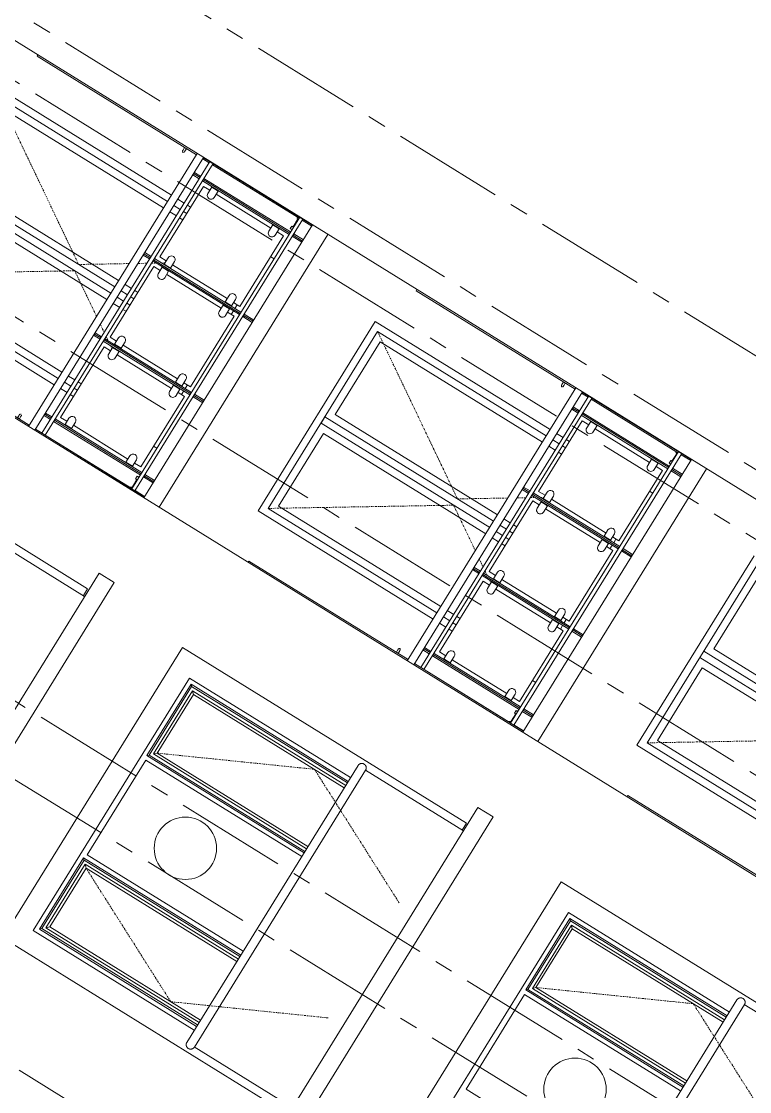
# Model space of a CAD drawing. Header units: millimetres. Extents: x 1373 to 40779, y 1939 to 6439.
# Drawn here: x 2958 to 3080.6, y 3418.8 to 3599 of the extents above; entities that cross this region are included whole.
import ezdxf

# ---------------------------------------------------------------- set-up
doc = ezdxf.new("R2010")
doc.units = ezdxf.units.MM
doc.linetypes.add('Center', pattern=[3, 1.2, -0.6, 0.6, -0.6])
doc.linetypes.add('IMPORT-CENTER2', pattern=[112.5, 75, -12.5, 12.5, -12.5])
for name, color, linetype, lineweight in [('A-DOOR', 31, 'Continuous', 18), ('A-DOOR-FRAM', 31, 'Continuous', 18), ('A-FLOR', 192, 'Continuous', 30), ('A-FLOR-HRAL', 11, 'Continuous', 18), ('A-GLAZ', 151, 'Continuous', 18), ('A-WALL', 20, 'Continuous', 9), ('HESAPLAMALAR', 2, 'Continuous', 30), ('S-GRID', 252, 'IMPORT-CENTER2', 5)]:
    doc.layers.add(name, color=color, linetype=linetype, lineweight=lineweight)
doc.layers.add('Çember', color=7, linetype='Continuous')

# ---------------------------------------------------------------- blocks, each defined once
blk = doc.blocks.new('_MB_KAPI_CAMLI_B - _m_kapı_90_camlı-2079169-ÖN GÖRÜNÜŞ')
at = {"layer": 'A-DOOR'}
for p, q in [((261.25, 500.7), (259.75, 500.7)), ((259.75, 499.3), (261.25, 499.3)), ((261.25, 501.22), (261.25, 500)), ((261.25, 500), (261.25, 498.78)), ((254.35, 411.5), (252.35, 411.5)), ((252.35, 410.18), (252.35, 411.5)), ((254.35, 410.18), (254.35, 411.5)), ((260.52, 410.81), (260.52, 410.17)), ((260.1, 410.5), (254.35, 410.5)), ((260.1, 410.24), (260.1, 410.5))]:
    blk.add_line(p, q, dxfattribs=at)
at = {"layer": 'A-DOOR', "flags": 128}
for points in [[(259.75, 500.7), (259.71, 500.7), (259.67, 500.7), (259.63, 500.7), (259.59, 500.7), (259.55, 500.7), (259.51, 500.7), (259.48, 500.7), (259.44, 500.7), (259.4, 500.7), (259.36, 500.7), (259.33, 500.7), (259.29, 500.7), (259.25, 500.7), (259.22, 500.7), (259.19, 500.7), (259.15, 500.7), (259.12, 500.7), (259.09, 500.7), (259.06, 500.7), (259.03, 500.7), (259.01, 500.7), (258.98, 500.7), (258.96, 500.7), (258.93, 500.7), (258.91, 500.7), (258.89, 500.7), (258.87, 500.7), (258.85, 500.7), (258.83, 500.7), (258.82, 500.7), (258.81, 500.7), (258.79, 500.7), (258.78, 500.7), (258.77, 500.7), (258.77, 500.7), (258.76, 500.7), (258.76, 500.7), (258.75, 500.7), (258.75, 500.7)], [(258.75, 499.3), (258.75, 499.3), (258.75, 499.3), (258.76, 499.3), (258.76, 499.3), (258.77, 499.3), (258.78, 499.3), (258.79, 499.3), (258.8, 499.3), (258.82, 499.3), (258.83, 499.3), (258.85, 499.3), (258.86, 499.3), (258.88, 499.3), (258.9, 499.3), (258.93, 499.3), (258.95, 499.3), (258.97, 499.3), (259, 499.3), (259.03, 499.3), (259.05, 499.3), (259.08, 499.3), (259.11, 499.3), (259.15, 499.3), (259.18, 499.3), (259.21, 499.3), (259.25, 499.3), (259.28, 499.3), (259.32, 499.3), (259.35, 499.3), (259.39, 499.3), (259.43, 499.3), (259.46, 499.3), (259.5, 499.3), (259.54, 499.3), (259.58, 499.3), (259.62, 499.3), (259.66, 499.3), (259.7, 499.3), (259.74, 499.3), (259.75, 499.3)], [(260.1, 410.5), (260.12, 410.5), (260.14, 410.51), (260.16, 410.51), (260.18, 410.52), (260.2, 410.52), (260.22, 410.53), (260.24, 410.54), (260.26, 410.54), (260.28, 410.55), (260.3, 410.56), (260.32, 410.57), (260.34, 410.58), (260.35, 410.6), (260.37, 410.61), (260.38, 410.62), (260.4, 410.64), (260.42, 410.65), (260.43, 410.67), (260.44, 410.68), (260.46, 410.7), (260.47, 410.71), (260.48, 410.73), (260.49, 410.75), (260.5, 410.77), (260.51, 410.79), (260.52, 410.8), (260.52, 410.81)], [(260.52, 410.81), (260.55, 410.88), (260.59, 410.95), (260.63, 411.02), (260.67, 411.09), (260.72, 411.15), (260.76, 411.22), (260.81, 411.28), (260.87, 411.34), (260.92, 411.4), (260.98, 411.46), (261.04, 411.51), (261.1, 411.56), (261.16, 411.61), (261.23, 411.66), (261.3, 411.7), (261.36, 411.74)]]:
    blk.add_lwpolyline(points, dxfattribs=at)
at = {"layer": 'A-DOOR'}
for start, end in [(150, 180), (180, 210), (75, 120), (240, 285)]:
    blk.add_arc((258.75, 500), 0.7, start, end, dxfattribs=at)
at = {"layer": 'A-DOOR-FRAM'}
for p, q in [((261.35, 491.44), (261.35, 617.5)), ((262.35, 617.5), (261.35, 617.5)), ((261.35, 481.28), (261.35, 486.36)), ((261.35, 410.16), (261.35, 478.74)), ((261.35, 400), (261.35, 407.62))]:
    blk.add_line(p, q, dxfattribs=at)
blk = doc.blocks.new('_MB_KAPI_CAMLI_B - _m_kapı_80_camlı-2079422-ÖN GÖRÜNÜŞ')
at = {"layer": 'A-DOOR'}
for p, q in [((47.45, 500), (47.45, 501.22)), ((48.95, 500.7), (47.45, 500.7)), ((47.45, 498.78), (47.45, 500)), ((47.45, 499.3), (48.95, 499.3)), ((48.18, 410.17), (48.18, 410.81)), ((56.35, 411.5), (54.35, 411.5)), ((54.35, 411.5), (54.35, 410.18)), ((56.35, 411.5), (56.35, 410.18)), ((54.35, 410.5), (48.6, 410.5)), ((48.6, 410.5), (48.6, 410.24))]:
    blk.add_line(p, q, dxfattribs=at)
at = {"layer": 'A-DOOR', "flags": 128}
for points in [[(49.95, 500.7), (49.95, 500.7), (49.95, 500.7), (49.94, 500.7), (49.94, 500.7), (49.93, 500.7), (49.92, 500.7), (49.91, 500.7), (49.9, 500.7), (49.89, 500.7), (49.87, 500.7), (49.86, 500.7), (49.84, 500.7), (49.82, 500.7), (49.8, 500.7), (49.78, 500.7), (49.75, 500.7), (49.73, 500.7), (49.7, 500.7), (49.68, 500.7), (49.65, 500.7), (49.62, 500.7), (49.59, 500.7), (49.56, 500.7), (49.52, 500.7), (49.49, 500.7), (49.46, 500.7), (49.42, 500.7), (49.39, 500.7), (49.35, 500.7), (49.31, 500.7), (49.28, 500.7), (49.24, 500.7), (49.2, 500.7), (49.16, 500.7), (49.12, 500.7), (49.08, 500.7), (49.04, 500.7), (49, 500.7), (48.96, 500.7), (48.95, 500.7)], [(48.95, 499.3), (48.99, 499.3), (49.03, 499.3), (49.07, 499.3), (49.11, 499.3), (49.15, 499.3), (49.19, 499.3), (49.23, 499.3), (49.27, 499.3), (49.3, 499.3), (49.34, 499.3), (49.38, 499.3), (49.41, 499.3), (49.45, 499.3), (49.48, 499.3), (49.52, 499.3), (49.55, 499.3), (49.58, 499.3), (49.61, 499.3), (49.64, 499.3), (49.67, 499.3), (49.7, 499.3), (49.72, 499.3), (49.75, 499.3), (49.77, 499.3), (49.79, 499.3), (49.81, 499.3), (49.83, 499.3), (49.85, 499.3), (49.87, 499.3), (49.88, 499.3), (49.9, 499.3), (49.91, 499.3), (49.92, 499.3), (49.93, 499.3), (49.94, 499.3), (49.94, 499.3), (49.95, 499.3), (49.95, 499.3), (49.95, 499.3)], [(47.33, 411.74), (47.4, 411.7), (47.47, 411.66), (47.53, 411.62), (47.59, 411.57), (47.66, 411.52), (47.72, 411.46), (47.77, 411.41), (47.83, 411.35), (47.88, 411.29), (47.93, 411.23), (47.98, 411.16), (48.02, 411.1), (48.07, 411.03), (48.11, 410.96), (48.14, 410.89), (48.18, 410.82), (48.18, 410.81)], [(48.18, 410.81), (48.19, 410.79), (48.2, 410.77), (48.21, 410.75), (48.22, 410.73), (48.23, 410.72), (48.25, 410.7), (48.26, 410.68), (48.27, 410.67), (48.29, 410.65), (48.3, 410.64), (48.32, 410.62), (48.33, 410.61), (48.35, 410.6), (48.37, 410.59), (48.38, 410.57), (48.4, 410.56), (48.42, 410.55), (48.44, 410.54), (48.46, 410.54), (48.48, 410.53), (48.5, 410.52), (48.52, 410.52), (48.54, 410.51), (48.56, 410.51), (48.58, 410.5), (48.6, 410.5), (48.6, 410.5)]]:
    blk.add_lwpolyline(points, dxfattribs=at)
at = {"layer": 'A-DOOR'}
for start, end in [(60, 105), (255, 300), (0, 30), (330, 0)]:
    blk.add_arc((49.95, 500), 0.7, start, end, dxfattribs=at)
at = {"layer": 'A-DOOR-FRAM'}
for p, q in [((47.35, 617.5), (46.35, 617.5)), ((47.35, 617.5), (47.35, 491.44)), ((47.35, 486.36), (47.35, 481.28)), ((47.35, 478.74), (47.35, 410.16)), ((47.35, 407.62), (47.35, 400))]:
    blk.add_line(p, q, dxfattribs=at)
blk = doc.blocks.new('_MB_KAPI_CAMLI_B - _m_kapı_90_camlı-V47-ÖN GÖRÜNÜŞ')
at = {"layer": 'A-DOOR'}
for p, q in [((261.25, 800.7), (259.75, 800.7)), ((261.25, 801.22), (261.25, 800)), ((261.25, 800), (261.25, 798.78)), ((259.75, 799.3), (261.25, 799.3)), ((254.35, 711.5), (252.35, 711.5)), ((252.35, 710.18), (252.35, 711.5)), ((254.35, 710.18), (254.35, 711.5)), ((260.1, 710.5), (254.35, 710.5)), ((260.1, 710.24), (260.1, 710.5)), ((260.52, 710.81), (260.52, 710.17))]:
    blk.add_line(p, q, dxfattribs=at)
at = {"layer": 'A-DOOR', "flags": 128}
for points in [[(259.75, 800.7), (259.71, 800.7), (259.67, 800.7), (259.63, 800.7), (259.59, 800.7), (259.55, 800.7), (259.51, 800.7), (259.48, 800.7), (259.44, 800.7), (259.4, 800.7), (259.36, 800.7), (259.33, 800.7), (259.29, 800.7), (259.25, 800.7), (259.22, 800.7), (259.19, 800.7), (259.15, 800.7), (259.12, 800.7), (259.09, 800.7), (259.06, 800.7), (259.03, 800.7), (259.01, 800.7), (258.98, 800.7), (258.96, 800.7), (258.93, 800.7), (258.91, 800.7), (258.89, 800.7), (258.87, 800.7), (258.85, 800.7), (258.83, 800.7), (258.82, 800.7), (258.81, 800.7), (258.79, 800.7), (258.78, 800.7), (258.77, 800.7), (258.77, 800.7), (258.76, 800.7), (258.76, 800.7), (258.75, 800.7), (258.75, 800.7)], [(258.75, 799.3), (258.75, 799.3), (258.75, 799.3), (258.76, 799.3), (258.76, 799.3), (258.77, 799.3), (258.78, 799.3), (258.79, 799.3), (258.8, 799.3), (258.82, 799.3), (258.83, 799.3), (258.85, 799.3), (258.86, 799.3), (258.88, 799.3), (258.9, 799.3), (258.93, 799.3), (258.95, 799.3), (258.97, 799.3), (259, 799.3), (259.03, 799.3), (259.05, 799.3), (259.08, 799.3), (259.11, 799.3), (259.15, 799.3), (259.18, 799.3), (259.21, 799.3), (259.25, 799.3), (259.28, 799.3), (259.32, 799.3), (259.35, 799.3), (259.39, 799.3), (259.43, 799.3), (259.46, 799.3), (259.5, 799.3), (259.54, 799.3), (259.58, 799.3), (259.62, 799.3), (259.66, 799.3), (259.7, 799.3), (259.74, 799.3), (259.75, 799.3)], [(260.1, 710.5), (260.12, 710.5), (260.14, 710.51), (260.16, 710.51), (260.18, 710.52), (260.2, 710.52), (260.22, 710.53), (260.24, 710.54), (260.26, 710.54), (260.28, 710.55), (260.3, 710.56), (260.32, 710.57), (260.34, 710.58), (260.35, 710.6), (260.37, 710.61), (260.38, 710.62), (260.4, 710.64), (260.42, 710.65), (260.43, 710.67), (260.44, 710.68), (260.46, 710.7), (260.47, 710.71), (260.48, 710.73), (260.49, 710.75), (260.5, 710.77), (260.51, 710.79), (260.52, 710.8), (260.52, 710.81)], [(260.52, 710.81), (260.55, 710.88), (260.59, 710.95), (260.63, 711.02), (260.67, 711.09), (260.72, 711.15), (260.76, 711.22), (260.81, 711.28), (260.87, 711.34), (260.92, 711.4), (260.98, 711.46), (261.04, 711.51), (261.1, 711.56), (261.16, 711.61), (261.23, 711.66), (261.3, 711.7), (261.36, 711.74)]]:
    blk.add_lwpolyline(points, dxfattribs=at)
at = {"layer": 'A-DOOR'}
for start, end in [(150, 180), (180, 210), (75, 120), (240, 285)]:
    blk.add_arc((258.75, 800), 0.7, start, end, dxfattribs=at)
at = {"layer": 'A-DOOR-FRAM'}
for p, q in [((261.35, 791.44), (261.35, 917.5)), ((262.35, 917.5), (261.35, 917.5)), ((261.35, 781.28), (261.35, 786.36)), ((261.35, 710.16), (261.35, 778.74)), ((261.35, 700), (261.35, 707.62))]:
    blk.add_line(p, q, dxfattribs=at)
blk = doc.blocks.new('_MB_KAPI_CAMLI_B - _m_kapı_90_camlı-V73-ÖN GÖRÜNÜŞ')
at = {"layer": 'A-DOOR'}
for p, q in [((261.25, 200.7), (259.75, 200.7)), ((259.75, 199.3), (261.25, 199.3)), ((261.25, 201.22), (261.25, 200)), ((261.25, 200), (261.25, 198.78)), ((254.35, 111.5), (252.35, 111.5)), ((252.35, 110.18), (252.35, 111.5)), ((254.35, 110.18), (254.35, 111.5)), ((260.1, 110.5), (254.35, 110.5)), ((260.1, 110.24), (260.1, 110.5)), ((260.52, 110.81), (260.52, 110.17))]:
    blk.add_line(p, q, dxfattribs=at)
at = {"layer": 'A-DOOR', "flags": 128}
for points in [[(259.75, 200.7), (259.71, 200.7), (259.67, 200.7), (259.63, 200.7), (259.59, 200.7), (259.55, 200.7), (259.51, 200.7), (259.48, 200.7), (259.44, 200.7), (259.4, 200.7), (259.36, 200.7), (259.33, 200.7), (259.29, 200.7), (259.25, 200.7), (259.22, 200.7), (259.19, 200.7), (259.15, 200.7), (259.12, 200.7), (259.09, 200.7), (259.06, 200.7), (259.03, 200.7), (259.01, 200.7), (258.98, 200.7), (258.96, 200.7), (258.93, 200.7), (258.91, 200.7), (258.89, 200.7), (258.87, 200.7), (258.85, 200.7), (258.83, 200.7), (258.82, 200.7), (258.81, 200.7), (258.79, 200.7), (258.78, 200.7), (258.77, 200.7), (258.77, 200.7), (258.76, 200.7), (258.76, 200.7), (258.75, 200.7), (258.75, 200.7)], [(258.75, 199.3), (258.75, 199.3), (258.75, 199.3), (258.76, 199.3), (258.76, 199.3), (258.77, 199.3), (258.78, 199.3), (258.79, 199.3), (258.8, 199.3), (258.82, 199.3), (258.83, 199.3), (258.85, 199.3), (258.86, 199.3), (258.88, 199.3), (258.9, 199.3), (258.93, 199.3), (258.95, 199.3), (258.97, 199.3), (259, 199.3), (259.03, 199.3), (259.05, 199.3), (259.08, 199.3), (259.11, 199.3), (259.15, 199.3), (259.18, 199.3), (259.21, 199.3), (259.25, 199.3), (259.28, 199.3), (259.32, 199.3), (259.35, 199.3), (259.39, 199.3), (259.43, 199.3), (259.46, 199.3), (259.5, 199.3), (259.54, 199.3), (259.58, 199.3), (259.62, 199.3), (259.66, 199.3), (259.7, 199.3), (259.74, 199.3), (259.75, 199.3)], [(260.1, 110.5), (260.12, 110.5), (260.14, 110.51), (260.16, 110.51), (260.18, 110.52), (260.2, 110.52), (260.22, 110.53), (260.24, 110.54), (260.26, 110.54), (260.28, 110.55), (260.3, 110.56), (260.32, 110.57), (260.34, 110.58), (260.35, 110.6), (260.37, 110.61), (260.38, 110.62), (260.4, 110.64), (260.42, 110.65), (260.43, 110.67), (260.44, 110.68), (260.46, 110.7), (260.47, 110.71), (260.48, 110.73), (260.49, 110.75), (260.5, 110.77), (260.51, 110.79), (260.52, 110.8), (260.52, 110.81)], [(260.52, 110.81), (260.55, 110.88), (260.59, 110.95), (260.63, 111.02), (260.67, 111.09), (260.72, 111.15), (260.76, 111.22), (260.81, 111.28), (260.87, 111.34), (260.92, 111.4), (260.98, 111.46), (261.04, 111.51), (261.1, 111.56), (261.16, 111.61), (261.23, 111.66), (261.3, 111.7), (261.36, 111.74)]]:
    blk.add_lwpolyline(points, dxfattribs=at)
at = {"layer": 'A-DOOR'}
for start, end in [(150, 180), (180, 210), (75, 120), (240, 285)]:
    blk.add_arc((258.75, 200), 0.7, start, end, dxfattribs=at)
at = {"layer": 'A-DOOR-FRAM'}
for p, q in [((261.35, 191.44), (261.35, 317.5)), ((262.35, 317.5), (261.35, 317.5)), ((261.35, 181.28), (261.35, 186.36)), ((261.35, 110.16), (261.35, 178.74)), ((261.35, 100), (261.35, 107.62))]:
    blk.add_line(p, q, dxfattribs=at)
blk = doc.blocks.new('A$C06b003cd')
at = {"layer": 'A-FLOR', "color": 1, "lineweight": 20}
for p, q in [((1776.42, 1784.05), (1992.42, 1784.05)), ((1992.42, 1772.05), (1776.42, 1772.05)), ((1776.42, 1484.05), (1992.42, 1484.05)), ((1992.42, 1472.05), (1776.42, 1472.05))]:
    blk.add_line(p, q, dxfattribs=at)
at = {"layer": 'A-FLOR-HRAL'}
for p, q in [((1776.42, 1875.49), (1992.42, 1875.49)), ((1776.42, 1870.41), (1992.42, 1870.41)), ((1776.64, 1784.05), (1776.64, 1870.41)), ((1788.21, 1865.33), (1788.21, 1870.41)), ((1790.12, 1870.41), (1790.12, 1865.33)), ((1851.71, 1865.33), (1851.71, 1870.41)), ((1853.62, 1870.41), (1853.62, 1865.33)), ((1915.21, 1865.33), (1915.21, 1870.41)), ((1917.12, 1870.41), (1917.12, 1865.33)), ((1978.71, 1865.33), (1978.71, 1870.41)), ((1980.62, 1870.41), (1980.62, 1865.33)), ((1991.56, 1784.05), (1991.56, 1870.41)), ((1776.42, 1865.33), (1991.56, 1865.33)), ((1776.42, 1862.79), (1991.56, 1862.79)), ((1788.21, 1794.21), (1788.21, 1862.79)), ((1790.12, 1862.79), (1790.12, 1794.21)), ((1848.86, 1860.25), (1792.98, 1860.25)), ((1792.98, 1860.25), (1792.98, 1855.17)), ((1848.86, 1855.17), (1848.86, 1860.25)), ((1851.71, 1794.21), (1851.71, 1862.79)), ((1853.62, 1862.79), (1853.62, 1794.21)), ((1912.36, 1860.25), (1856.48, 1860.25)), ((1856.48, 1860.25), (1856.48, 1855.17)), ((1912.36, 1855.17), (1912.36, 1860.25)), ((1915.21, 1794.21), (1915.21, 1862.79)), ((1917.12, 1862.79), (1917.12, 1794.21)), ((1975.86, 1860.25), (1919.98, 1860.25)), ((1919.98, 1860.25), (1919.98, 1855.17)), ((1975.86, 1855.17), (1975.86, 1860.25)), ((1978.71, 1794.21), (1978.71, 1862.79)), ((1980.62, 1862.79), (1980.62, 1794.21)), ((1795.52, 1855.17), (1790.44, 1855.17)), ((1790.44, 1855.17), (1790.44, 1850.09)), ((1851.4, 1855.17), (1846.32, 1855.17)), ((1851.4, 1850.09), (1851.4, 1855.17)), ((1859.02, 1855.17), (1853.94, 1855.17)), ((1853.94, 1855.17), (1853.94, 1850.09)), ((1914.9, 1855.17), (1909.82, 1855.17)), ((1914.9, 1850.09), (1914.9, 1855.17)), ((1922.52, 1855.17), (1917.44, 1855.17)), ((1917.44, 1855.17), (1917.44, 1850.09)), ((1978.4, 1855.17), (1973.32, 1855.17)), ((1978.4, 1850.09), (1978.4, 1855.17)), ((1790.44, 1850.09), (1795.52, 1850.09)), ((1792.98, 1850.09), (1792.98, 1806.91)), ((1846.32, 1850.09), (1851.4, 1850.09)), ((1848.86, 1806.91), (1848.86, 1850.09)), ((1853.94, 1850.09), (1859.02, 1850.09)), ((1856.48, 1850.09), (1856.48, 1806.91)), ((1909.82, 1850.09), (1914.9, 1850.09)), ((1912.36, 1806.91), (1912.36, 1850.09)), ((1917.44, 1850.09), (1922.52, 1850.09)), ((1919.98, 1850.09), (1919.98, 1806.91)), ((1973.32, 1850.09), (1978.4, 1850.09)), ((1975.86, 1806.91), (1975.86, 1850.09)), ((1795.52, 1806.91), (1790.44, 1806.91)), ((1790.44, 1806.91), (1790.44, 1801.83)), ((1790.44, 1801.83), (1795.52, 1801.83)), ((1792.98, 1801.83), (1792.98, 1796.75)), ((1851.4, 1806.91), (1846.32, 1806.91)), ((1846.32, 1801.83), (1851.4, 1801.83)), ((1848.86, 1796.75), (1848.86, 1801.83)), ((1851.4, 1801.83), (1851.4, 1806.91)), ((1859.02, 1806.91), (1853.94, 1806.91)), ((1853.94, 1806.91), (1853.94, 1801.83)), ((1853.94, 1801.83), (1859.02, 1801.83)), ((1856.48, 1801.83), (1856.48, 1796.75)), ((1914.9, 1806.91), (1909.82, 1806.91)), ((1909.82, 1801.83), (1914.9, 1801.83)), ((1912.36, 1796.75), (1912.36, 1801.83)), ((1914.9, 1801.83), (1914.9, 1806.91)), ((1922.52, 1806.91), (1917.44, 1806.91)), ((1917.44, 1806.91), (1917.44, 1801.83)), ((1917.44, 1801.83), (1922.52, 1801.83)), ((1919.98, 1801.83), (1919.98, 1796.75)), ((1978.4, 1806.91), (1973.32, 1806.91)), ((1973.32, 1801.83), (1978.4, 1801.83)), ((1975.86, 1796.75), (1975.86, 1801.83)), ((1978.4, 1801.83), (1978.4, 1806.91)), ((1776.42, 1794.21), (1991.56, 1794.21)), ((1792.98, 1796.75), (1848.86, 1796.75)), ((1856.48, 1796.75), (1912.36, 1796.75)), ((1919.98, 1796.75), (1975.86, 1796.75)), ((1776.42, 1791.67), (1991.56, 1791.67)), ((1788.21, 1784.05), (1788.21, 1791.67)), ((1790.12, 1791.67), (1790.12, 1784.05)), ((1851.71, 1784.05), (1851.71, 1791.67)), ((1853.62, 1791.67), (1853.62, 1784.05)), ((1915.21, 1784.05), (1915.21, 1791.67)), ((1917.12, 1791.67), (1917.12, 1784.05)), ((1978.71, 1784.05), (1978.71, 1791.67)), ((1980.62, 1791.67), (1980.62, 1784.05)), ((1776.42, 1575.49), (1992.42, 1575.49)), ((1776.42, 1570.41), (1992.42, 1570.41)), ((1776.42, 1565.33), (1991.56, 1565.33)), ((1776.64, 1484.05), (1776.64, 1570.41)), ((1788.21, 1565.33), (1788.21, 1570.41)), ((1790.12, 1570.41), (1790.12, 1565.33)), ((1851.71, 1565.33), (1851.71, 1570.41)), ((1853.62, 1570.41), (1853.62, 1565.33)), ((1915.21, 1565.33), (1915.21, 1570.41)), ((1917.12, 1570.41), (1917.12, 1565.33)), ((1978.71, 1565.33), (1978.71, 1570.41)), ((1980.62, 1570.41), (1980.62, 1565.33)), ((1991.56, 1484.05), (1991.56, 1570.41)), ((1776.42, 1562.79), (1991.56, 1562.79)), ((1788.21, 1494.21), (1788.21, 1562.79)), ((1790.12, 1562.79), (1790.12, 1494.21)), ((1848.86, 1560.25), (1792.98, 1560.25)), ((1792.98, 1560.25), (1792.98, 1555.17)), ((1848.86, 1555.17), (1848.86, 1560.25)), ((1851.71, 1494.21), (1851.71, 1562.79)), ((1853.62, 1562.79), (1853.62, 1494.21)), ((1912.36, 1560.25), (1856.48, 1560.25)), ((1856.48, 1560.25), (1856.48, 1555.17)), ((1912.36, 1555.17), (1912.36, 1560.25)), ((1915.21, 1494.21), (1915.21, 1562.79)), ((1917.12, 1562.79), (1917.12, 1494.21)), ((1975.86, 1560.25), (1919.98, 1560.25)), ((1919.98, 1560.25), (1919.98, 1555.17)), ((1975.86, 1555.17), (1975.86, 1560.25)), ((1978.71, 1494.21), (1978.71, 1562.79)), ((1980.62, 1562.79), (1980.62, 1494.21)), ((1795.52, 1555.17), (1790.44, 1555.17)), ((1790.44, 1555.17), (1790.44, 1550.09)), ((1790.44, 1550.09), (1795.52, 1550.09)), ((1792.98, 1550.09), (1792.98, 1506.91)), ((1851.4, 1555.17), (1846.32, 1555.17)), ((1846.32, 1550.09), (1851.4, 1550.09)), ((1848.86, 1506.91), (1848.86, 1550.09)), ((1851.4, 1550.09), (1851.4, 1555.17)), ((1859.02, 1555.17), (1853.94, 1555.17)), ((1853.94, 1555.17), (1853.94, 1550.09)), ((1853.94, 1550.09), (1859.02, 1550.09)), ((1856.48, 1550.09), (1856.48, 1506.91)), ((1914.9, 1555.17), (1909.82, 1555.17)), ((1909.82, 1550.09), (1914.9, 1550.09)), ((1912.36, 1506.91), (1912.36, 1550.09)), ((1914.9, 1550.09), (1914.9, 1555.17)), ((1922.52, 1555.17), (1917.44, 1555.17)), ((1917.44, 1555.17), (1917.44, 1550.09)), ((1917.44, 1550.09), (1922.52, 1550.09)), ((1919.98, 1550.09), (1919.98, 1506.91)), ((1978.4, 1555.17), (1973.32, 1555.17)), ((1973.32, 1550.09), (1978.4, 1550.09)), ((1975.86, 1506.91), (1975.86, 1550.09)), ((1978.4, 1550.09), (1978.4, 1555.17)), ((1795.52, 1506.91), (1790.44, 1506.91)), ((1790.44, 1506.91), (1790.44, 1501.83)), ((1851.4, 1506.91), (1846.32, 1506.91)), ((1851.4, 1501.83), (1851.4, 1506.91)), ((1859.02, 1506.91), (1853.94, 1506.91)), ((1853.94, 1506.91), (1853.94, 1501.83)), ((1914.9, 1506.91), (1909.82, 1506.91)), ((1914.9, 1501.83), (1914.9, 1506.91)), ((1922.52, 1506.91), (1917.44, 1506.91)), ((1917.44, 1506.91), (1917.44, 1501.83)), ((1978.4, 1506.91), (1973.32, 1506.91)), ((1978.4, 1501.83), (1978.4, 1506.91)), ((1790.44, 1501.83), (1795.52, 1501.83)), ((1792.98, 1501.83), (1792.98, 1496.75)), ((1846.32, 1501.83), (1851.4, 1501.83)), ((1848.86, 1496.75), (1848.86, 1501.83)), ((1853.94, 1501.83), (1859.02, 1501.83)), ((1856.48, 1501.83), (1856.48, 1496.75)), ((1909.82, 1501.83), (1914.9, 1501.83)), ((1912.36, 1496.75), (1912.36, 1501.83)), ((1917.44, 1501.83), (1922.52, 1501.83)), ((1919.98, 1501.83), (1919.98, 1496.75)), ((1973.32, 1501.83), (1978.4, 1501.83)), ((1975.86, 1496.75), (1975.86, 1501.83)), ((1776.42, 1494.21), (1991.56, 1494.21)), ((1776.42, 1491.67), (1991.56, 1491.67)), ((1788.21, 1484.05), (1788.21, 1491.67)), ((1790.12, 1491.67), (1790.12, 1484.05)), ((1792.98, 1496.75), (1848.86, 1496.75)), ((1851.71, 1484.05), (1851.71, 1491.67)), ((1853.62, 1491.67), (1853.62, 1484.05)), ((1856.48, 1496.75), (1912.36, 1496.75)), ((1915.21, 1484.05), (1915.21, 1491.67)), ((1917.12, 1491.67), (1917.12, 1484.05)), ((1919.98, 1496.75), (1975.86, 1496.75)), ((1978.71, 1484.05), (1978.71, 1491.67)), ((1980.62, 1491.67), (1980.62, 1484.05))]:
    blk.add_line(p, q, dxfattribs=at)
at = {"layer": 'A-FLOR-HRAL', "linetype": 'Continuous'}
for p, q in [((1789.17, 1865.33), (1789.17, 1870.41)), ((1852.67, 1865.33), (1852.67, 1870.41)), ((1916.17, 1865.33), (1916.17, 1870.41)), ((1979.67, 1865.33), (1979.67, 1870.41)), ((1789.17, 1794.21), (1789.17, 1862.79)), ((1852.67, 1794.21), (1852.67, 1862.79)), ((1916.17, 1794.21), (1916.17, 1862.79)), ((1979.67, 1794.21), (1979.67, 1862.79)), ((1789.17, 1784.05), (1789.17, 1791.67)), ((1852.67, 1784.05), (1852.67, 1791.67)), ((1916.17, 1784.05), (1916.17, 1791.67)), ((1979.67, 1784.05), (1979.67, 1791.67)), ((1789.17, 1565.33), (1789.17, 1570.41)), ((1852.67, 1565.33), (1852.67, 1570.41)), ((1916.17, 1565.33), (1916.17, 1570.41)), ((1979.67, 1565.33), (1979.67, 1570.41)), ((1789.17, 1494.21), (1789.17, 1562.79)), ((1852.67, 1494.21), (1852.67, 1562.79)), ((1916.17, 1494.21), (1916.17, 1562.79)), ((1979.67, 1494.21), (1979.67, 1562.79)), ((1789.17, 1484.05), (1789.17, 1491.67)), ((1852.67, 1484.05), (1852.67, 1491.67)), ((1916.17, 1484.05), (1916.17, 1491.67)), ((1979.67, 1484.05), (1979.67, 1491.67))]:
    blk.add_line(p, q, dxfattribs=at)
at = {"layer": 'A-FLOR-HRAL'}
for centre, start, end in [((1795.52, 1852.63), 270, 90), ((1846.32, 1852.63), 90, 270), ((1859.02, 1852.63), 270, 90), ((1909.82, 1852.63), 90, 270), ((1922.52, 1852.63), 270, 90), ((1973.32, 1852.63), 90, 270), ((1795.52, 1804.37), 270, 90), ((1846.32, 1804.37), 90, 270), ((1859.02, 1804.37), 270, 90), ((1909.82, 1804.37), 90, 270), ((1922.52, 1804.37), 270, 90), ((1973.32, 1804.37), 90, 270), ((1795.52, 1552.63), 270, 90), ((1846.32, 1552.63), 90, 270), ((1859.02, 1552.63), 270, 90), ((1909.82, 1552.63), 90, 270), ((1922.52, 1552.63), 270, 90), ((1973.32, 1552.63), 90, 270), ((1795.52, 1504.37), 270, 90), ((1846.32, 1504.37), 90, 270), ((1859.02, 1504.37), 270, 90), ((1909.82, 1504.37), 90, 270), ((1922.52, 1504.37), 270, 90), ((1973.32, 1504.37), 90, 270)]:
    blk.add_arc(centre, 2.54, start, end, dxfattribs=at)
at = {"layer": 'A-GLAZ', "linetype": 'Center'}
for p, q in [((1814.42, 2009.05), (1881.92, 1904.05)), ((1954.42, 2009.05), (1886.92, 1904.05)), ((1881.92, 1904.05), (1863.56, 1875.49)), ((1886.92, 1904.05), (1905.28, 1875.49)), ((1860.29, 1870.41), (1857.02, 1865.33)), ((1908.54, 1870.41), (1911.81, 1865.33)), ((1855.39, 1862.79), (1853.62, 1860.03)), ((1913.44, 1862.79), (1915.21, 1860.03)), ((1851.71, 1857.07), (1850.49, 1855.17)), ((1917.12, 1857.07), (1918.34, 1855.17)), ((1814.42, 1709.05), (1881.92, 1604.05)), ((1954.42, 1709.05), (1886.92, 1604.05)), ((2133.92, 1686.05), (2087.42, 1590.2)), ((2224.92, 1686.05), (2271.42, 1590.2)), ((1881.92, 1604.05), (1863.56, 1575.49)), ((1886.92, 1604.05), (1905.28, 1575.49)), ((2133.92, 1494.35), (2087.42, 1590.2)), ((2224.92, 1494.35), (2271.42, 1590.2)), ((1860.29, 1570.41), (1857.02, 1565.33)), ((1908.54, 1570.41), (1911.81, 1565.33)), ((1851.71, 1557.07), (1850.49, 1555.17)), ((1855.39, 1562.79), (1853.62, 1560.03)), ((1913.44, 1562.79), (1915.21, 1560.03)), ((1917.12, 1557.07), (1918.34, 1555.17)), ((1954.42, 1409.05), (1886.92, 1304.05)), ((2133.92, 1386.05), (2087.42, 1290.2)), ((2133.92, 1194.35), (2087.42, 1290.2))]:
    blk.add_line(p, q, dxfattribs=at)
at = {"layer": 'A-GLAZ'}
for p, q in [((1814.42, 2009.05), (1814.42, 1875.49)), ((1819.42, 2004.05), (1819.42, 1875.49)), ((1876.92, 1875.49), (1876.92, 2004.05)), ((1881.92, 1875.49), (1881.92, 2009.05)), ((1886.92, 2009.05), (1886.92, 1875.49)), ((1891.92, 2004.05), (1891.92, 1875.49)), ((1949.42, 1875.49), (1949.42, 2004.05)), ((1954.42, 1875.49), (1954.42, 2009.05)), ((2064.42, 2009.05), (2064.42, 1784.05)), ((1814.42, 1870.41), (1814.42, 1865.33)), ((1819.42, 1870.41), (1819.42, 1865.33)), ((1876.92, 1865.33), (1876.92, 1870.41)), ((1881.92, 1865.33), (1881.92, 1870.41)), ((1886.92, 1870.41), (1886.92, 1865.33)), ((1891.92, 1870.41), (1891.92, 1865.33)), ((1949.42, 1865.33), (1949.42, 1870.41)), ((1954.42, 1865.33), (1954.42, 1870.41)), ((1814.42, 1862.79), (1814.42, 1860.25)), ((1819.42, 1862.79), (1819.42, 1860.25)), ((1876.92, 1860.25), (1876.92, 1862.79)), ((1881.92, 1860.25), (1881.92, 1862.79)), ((1886.92, 1862.79), (1886.92, 1860.25)), ((1891.92, 1862.79), (1891.92, 1860.25)), ((1949.42, 1860.25), (1949.42, 1862.79)), ((1954.42, 1860.25), (1954.42, 1862.79)), ((2069.85, 1860.68), (2069.85, 1783.05)), ((1851.4, 1804.05), (1851.71, 1804.05)), ((1853.62, 1804.05), (1853.94, 1804.05)), ((1914.9, 1804.05), (1915.21, 1804.05)), ((1917.12, 1804.05), (1917.44, 1804.05)), ((1848.86, 1799.05), (1851.71, 1799.05)), ((1853.62, 1799.05), (1856.48, 1799.05)), ((1912.36, 1799.05), (1915.21, 1799.05)), ((1917.12, 1799.05), (1919.98, 1799.05)), ((2051.42, 1783.05), (2313.92, 1783.05)), ((2051.42, 1771.05), (2051.42, 1783.05)), ((2064.42, 1784.05), (2069.85, 1784.05)), ((2313.92, 1771.05), (2051.42, 1771.05)), ((1814.42, 1709.05), (1954.42, 1709.05)), ((1814.42, 1709.05), (1814.42, 1575.49)), ((1886.92, 1709.05), (1881.92, 1709.05)), ((1881.92, 1575.49), (1881.92, 1709.05)), ((1886.92, 1709.05), (1886.92, 1575.49)), ((1954.42, 1575.49), (1954.42, 1709.05)), ((2294.42, 1709.05), (2064.42, 1709.05)), ((2064.42, 1709.05), (2064.42, 1484.05)), ((2294.42, 1484.05), (2294.42, 1709.05)), ((1819.42, 1704.05), (1876.92, 1704.05)), ((1819.42, 1704.05), (1819.42, 1575.49)), ((1876.92, 1575.49), (1876.92, 1704.05)), ((1891.92, 1704.05), (1949.42, 1704.05)), ((1891.92, 1704.05), (1891.92, 1575.49)), ((1949.42, 1575.49), (1949.42, 1704.05)), ((2079.42, 1566.58), (2079.42, 1694.05)), ((2079.42, 1694.05), (2279.42, 1694.05)), ((2279.42, 1694.05), (2279.42, 1566.58)), ((2082.42, 1566.57), (2082.42, 1691.05)), ((2083.49, 1689.97), (2082.42, 1691.05)), ((2082.42, 1691.05), (2138.92, 1691.05)), ((2083.49, 1566.57), (2083.49, 1689.97)), ((2137.84, 1689.97), (2083.49, 1689.97)), ((2087.42, 1686.05), (2085.67, 1687.79)), ((2085.67, 1687.79), (2085.67, 1566.57)), ((2135.66, 1687.79), (2085.67, 1687.79)), ((2087.42, 1686.05), (2087.42, 1566.57)), ((2133.92, 1686.05), (2087.42, 1686.05)), ((2135.66, 1687.79), (2133.92, 1686.05)), ((2133.92, 1566.58), (2133.92, 1686.05)), ((2135.66, 1566.58), (2135.66, 1687.79)), ((2138.92, 1691.05), (2137.84, 1689.97)), ((2137.84, 1689.97), (2137.84, 1566.58)), ((2138.92, 1691.05), (2138.92, 1566.58)), ((2141.92, 1566.58), (2141.92, 1690.05)), ((2141.92, 1690.05), (2216.92, 1690.05)), ((2216.92, 1690.05), (2216.92, 1566.58)), ((2219.92, 1691.05), (2276.42, 1691.05)), ((2219.92, 1566.58), (2219.92, 1691.05)), ((2219.92, 1691.05), (2221.08, 1689.89)), ((2221.08, 1689.89), (2275.25, 1689.89)), ((2221.08, 1689.89), (2221.08, 1566.58)), ((2273.3, 1687.93), (2223.03, 1687.93)), ((2223.03, 1566.58), (2223.03, 1687.93)), ((2223.03, 1687.93), (2224.92, 1686.05)), ((2271.42, 1686.05), (2224.92, 1686.05)), ((2224.92, 1686.05), (2224.92, 1566.58)), ((2271.42, 1686.05), (2273.3, 1687.93)), ((2271.42, 1566.58), (2271.42, 1686.05)), ((2273.3, 1566.58), (2273.3, 1687.93)), ((2275.25, 1689.89), (2276.42, 1691.05)), ((2275.25, 1689.89), (2275.25, 1566.58)), ((2276.42, 1691.05), (2276.42, 1566.58)), ((1814.42, 1570.41), (1814.42, 1565.33)), ((1819.42, 1570.41), (1819.42, 1565.33)), ((1876.92, 1565.33), (1876.92, 1570.41)), ((1881.92, 1565.33), (1881.92, 1570.41)), ((1886.92, 1570.41), (1886.92, 1565.33)), ((1891.92, 1570.41), (1891.92, 1565.33)), ((1949.42, 1565.33), (1949.42, 1570.41)), ((1954.42, 1565.33), (1954.42, 1570.41)), ((2288.98, 1566.58), (2069.85, 1566.58)), ((1814.42, 1562.79), (1814.42, 1560.25)), ((1819.42, 1562.79), (1819.42, 1560.25)), ((1876.92, 1560.25), (1876.92, 1562.79)), ((1881.92, 1560.25), (1881.92, 1562.79)), ((1886.92, 1562.79), (1886.92, 1560.25)), ((1891.92, 1562.79), (1891.92, 1560.25)), ((1949.42, 1560.25), (1949.42, 1562.79)), ((1954.42, 1560.25), (1954.42, 1562.79)), ((2069.85, 1560.68), (2069.85, 1483.05)), ((2069.85, 1560.58), (2288.98, 1560.58)), ((2288.98, 1560.68), (2288.98, 1483.05)), ((1848.86, 1499.05), (1851.71, 1499.05)), ((1851.4, 1504.05), (1851.71, 1504.05)), ((1853.62, 1504.05), (1853.94, 1504.05)), ((1853.62, 1499.05), (1856.48, 1499.05)), ((1912.36, 1499.05), (1915.21, 1499.05)), ((1914.9, 1504.05), (1915.21, 1504.05)), ((1917.12, 1504.05), (1917.44, 1504.05)), ((1917.12, 1499.05), (1919.98, 1499.05)), ((2051.42, 1483.05), (2313.92, 1483.05)), ((2051.42, 1471.05), (2051.42, 1483.05)), ((2064.42, 1484.05), (2069.85, 1484.05)), ((2313.92, 1471.05), (2051.42, 1471.05)), ((1814.42, 1409.05), (1954.42, 1409.05)), ((1886.92, 1409.05), (1881.92, 1409.05)), ((1881.92, 1275.49), (1881.92, 1409.05)), ((1886.92, 1409.05), (1886.92, 1275.49)), ((1954.42, 1275.49), (1954.42, 1409.05)), ((2294.42, 1409.05), (2064.42, 1409.05)), ((2064.42, 1409.05), (2064.42, 1184.05)), ((1819.42, 1404.05), (1876.92, 1404.05)), ((1876.92, 1275.49), (1876.92, 1404.05)), ((1891.92, 1404.05), (1949.42, 1404.05)), ((1891.92, 1404.05), (1891.92, 1275.49)), ((1949.42, 1275.49), (1949.42, 1404.05)), ((2079.42, 1266.58), (2079.42, 1394.05)), ((2079.42, 1394.05), (2279.42, 1394.05)), ((2082.42, 1266.57), (2082.42, 1391.05)), ((2083.49, 1389.97), (2082.42, 1391.05)), ((2082.42, 1391.05), (2138.92, 1391.05)), ((2138.92, 1391.05), (2137.84, 1389.97)), ((2138.92, 1391.05), (2138.92, 1266.58)), ((2083.49, 1266.57), (2083.49, 1389.97)), ((2137.84, 1389.97), (2083.49, 1389.97)), ((2087.42, 1386.05), (2085.67, 1387.79)), ((2085.67, 1387.79), (2085.67, 1266.57)), ((2135.66, 1387.79), (2085.67, 1387.79)), ((2087.42, 1386.05), (2087.42, 1266.57)), ((2133.92, 1386.05), (2087.42, 1386.05)), ((2135.66, 1387.79), (2133.92, 1386.05)), ((2133.92, 1266.58), (2133.92, 1386.05)), ((2135.66, 1266.58), (2135.66, 1387.79)), ((2137.84, 1389.97), (2137.84, 1266.58)), ((2141.92, 1266.58), (2141.92, 1390.05)), ((2141.92, 1390.05), (2216.92, 1390.05)), ((2216.92, 1390.05), (2216.92, 1266.58)), ((2288.98, 1266.58), (2069.85, 1266.58)), ((2069.85, 1260.68), (2069.85, 1183.05)), ((2069.85, 1260.58), (2288.98, 1260.58))]:
    blk.add_line(p, q, dxfattribs=at)
for points, knots in [([(2069.85, 1566.58), (2069.78, 1566.58), (2069.65, 1566.58), (2069.46, 1566.56), (2069.26, 1566.52), (2069.07, 1566.48), (2068.88, 1566.42), (2068.7, 1566.35), (2068.52, 1566.27), (2068.35, 1566.18), (2068.18, 1566.08), (2067.97, 1565.92), (2067.77, 1565.75), (2067.59, 1565.56), (2067.42, 1565.36), (2067.24, 1565.08), (2067.07, 1564.73), (2066.9, 1564.23), (2066.85, 1563.84), (2066.85, 1563.58)], [0.5, 0.5, 0.5, 0.5, 0.5208333, 0.5416667, 0.5625, 0.5833333, 0.6041667, 0.625, 0.6458333, 0.6666667, 0.6875, 0.7083333, 0.75, 0.7708333, 0.7916667, 0.8333333, 0.875, 0.9166667, 1, 1, 1, 1]), ([(2066.85, 1563.58), (2066.85, 1563.32), (2066.9, 1562.93), (2067.07, 1562.43), (2067.24, 1562.08), (2067.42, 1561.8), (2067.59, 1561.6), (2067.77, 1561.41), (2068.02, 1561.19), (2068.29, 1561.01), (2068.52, 1560.89), (2068.7, 1560.81), (2068.88, 1560.74), (2069.07, 1560.68), (2069.26, 1560.64), (2069.46, 1560.6), (2069.65, 1560.58), (2069.78, 1560.58), (2069.85, 1560.58)], [0, 0, 0, 0, 0.0833333, 0.125, 0.1666667, 0.2083333, 0.2291667, 0.25, 0.2916667, 0.3333333, 0.3541667, 0.375, 0.3958333, 0.4166667, 0.4375, 0.4583333, 0.4791667, 0.5, 0.5, 0.5, 0.5]), ([(2288.98, 1566.58), (2289.05, 1566.58), (2289.18, 1566.58), (2289.38, 1566.56), (2289.57, 1566.52), (2289.76, 1566.48), (2289.95, 1566.42), (2290.13, 1566.35), (2290.31, 1566.27), (2290.49, 1566.18), (2290.65, 1566.08), (2290.87, 1565.92), (2291.06, 1565.75), (2291.24, 1565.56), (2291.41, 1565.36), (2291.59, 1565.08), (2291.76, 1564.73), (2291.93, 1564.23), (2291.98, 1563.84), (2291.98, 1563.58)], [0.5, 0.5, 0.5, 0.5, 0.5208333, 0.5416667, 0.5625, 0.5833333, 0.6041667, 0.625, 0.6458333, 0.6666667, 0.6875, 0.7083333, 0.75, 0.7708333, 0.7916667, 0.8333333, 0.875, 0.9166667, 1, 1, 1, 1]), ([(2291.98, 1563.58), (2291.98, 1563.32), (2291.93, 1562.93), (2291.76, 1562.43), (2291.59, 1562.08), (2291.41, 1561.8), (2291.24, 1561.6), (2291.06, 1561.41), (2290.82, 1561.19), (2290.54, 1561.01), (2290.31, 1560.89), (2290.13, 1560.81), (2289.95, 1560.74), (2289.76, 1560.68), (2289.57, 1560.64), (2289.38, 1560.6), (2289.18, 1560.58), (2289.05, 1560.58), (2288.98, 1560.58)], [0, 0, 0, 0, 0.0833333, 0.125, 0.1666667, 0.2083333, 0.2291667, 0.25, 0.2916667, 0.3333333, 0.3541667, 0.375, 0.3958333, 0.4166667, 0.4375, 0.4583333, 0.4791667, 0.5, 0.5, 0.5, 0.5]), ([(2069.85, 1266.58), (2069.78, 1266.58), (2069.65, 1266.58), (2069.46, 1266.56), (2069.26, 1266.52), (2069.07, 1266.48), (2068.88, 1266.42), (2068.7, 1266.35), (2068.52, 1266.27), (2068.35, 1266.18), (2068.18, 1266.08), (2067.97, 1265.92), (2067.77, 1265.75), (2067.59, 1265.56), (2067.42, 1265.36), (2067.24, 1265.08), (2067.07, 1264.73), (2066.9, 1264.23), (2066.85, 1263.84), (2066.85, 1263.58)], [0.5, 0.5, 0.5, 0.5, 0.5208333, 0.5416667, 0.5625, 0.5833333, 0.6041667, 0.625, 0.6458333, 0.6666667, 0.6875, 0.7083333, 0.75, 0.7708333, 0.7916667, 0.8333333, 0.875, 0.9166667, 1, 1, 1, 1]), ([(2066.85, 1263.58), (2066.85, 1263.32), (2066.9, 1262.93), (2067.07, 1262.43), (2067.24, 1262.08), (2067.42, 1261.8), (2067.59, 1261.6), (2067.77, 1261.41), (2068.02, 1261.19), (2068.29, 1261.01), (2068.52, 1260.89), (2068.7, 1260.81), (2068.88, 1260.74), (2069.07, 1260.68), (2069.26, 1260.64), (2069.46, 1260.6), (2069.65, 1260.58), (2069.78, 1260.58), (2069.85, 1260.58)], [0, 0, 0, 0, 0.0833333, 0.125, 0.1666667, 0.2083333, 0.2291667, 0.25, 0.2916667, 0.3333333, 0.3541667, 0.375, 0.3958333, 0.4166667, 0.4375, 0.4583333, 0.4791667, 0.5, 0.5, 0.5, 0.5])]:
    blk.add_open_spline(points, degree=3, knots=knots, dxfattribs=at)
at = {"layer": 'A-WALL'}
for p, q in [((1776.42, 1184.05), (1776.42, 2372.05)), ((1992.42, 1184.05), (1992.42, 2372.05)), ((1809.42, 1875.49), (1809.42, 2014.05)), ((1959.42, 2014.05), (1959.42, 1875.49)), ((1809.42, 1865.33), (1809.42, 1870.41)), ((1959.42, 1870.41), (1959.42, 1865.33)), ((1809.42, 1860.25), (1809.42, 1862.79)), ((1959.42, 1862.79), (1959.42, 1860.25)), ((1809.42, 1794.21), (1809.42, 1796.75)), ((1959.42, 1796.75), (1959.42, 1794.21)), ((1809.42, 1575.49), (1809.42, 1714.05)), ((1809.42, 1714.05), (1959.42, 1714.05)), ((1959.42, 1714.05), (1959.42, 1575.49)), ((1809.42, 1565.33), (1809.42, 1570.41)), ((1959.42, 1570.41), (1959.42, 1565.33)), ((1809.42, 1560.25), (1809.42, 1562.79)), ((1959.42, 1562.79), (1959.42, 1560.25)), ((1809.42, 1494.21), (1809.42, 1496.75)), ((1959.42, 1496.75), (1959.42, 1494.21)), ((1809.42, 1414.05), (1959.42, 1414.05)), ((1959.42, 1414.05), (1959.42, 1275.49))]:
    blk.add_line(p, q, dxfattribs=at)
at = {"layer": 'S-GRID', "lineweight": 18}
for p, q in [((1694.42, 2.71), (1694.42, 2897.19)), ((1759.42, 2.71), (1759.42, 2897.19)), ((1799.48, 1.79), (1799.48, 2897.19)), ((1934.42, 2.71), (1934.42, 2897.19)), ((2154.42, 2.71), (2154.42, 2897.19)), ((2199.42, 2.71), (2199.42, 2897.19)), ((2364.42, 2.71), (2364.42, 2897.19))]:
    blk.add_line(p, q, dxfattribs=at)
at = {"layer": 'Çember', "color": 1, "linetype": 'Continuous', "lineweight": 5}
for centre in [(2178.36, 1636.14), (2178.36, 1327.62)]:
    blk.add_circle(centre, 21.02, dxfattribs=at)
at = {"layer": 'A-DOOR'}
for name, p in [('_MB_KAPI_CAMLI_B - _m_kapı_80_camlı-2079422-ÖN GÖRÜNÜŞ', (1730.06, 1384.05)), ('_MB_KAPI_CAMLI_B - _m_kapı_90_camlı-V47-ÖN GÖRÜNÜŞ', (1730.06, 1084.05)), ('_MB_KAPI_CAMLI_B - _m_kapı_80_camlı-2079422-ÖN GÖRÜNÜŞ', (1730.06, 1084.05)), ('_MB_KAPI_CAMLI_B - _m_kapı_90_camlı-2079169-ÖN GÖRÜNÜŞ', (1730.06, 1084.05)), ('_MB_KAPI_CAMLI_B - _m_kapı_90_camlı-V73-ÖN GÖRÜNÜŞ', (1730.06, 1084.05))]:
    blk.add_blockref(name, p, dxfattribs=at)

msp = doc.modelspace()

# ---------------------------------------------------------------- block references
at = {"layer": 'HESAPLAMALAR', "color": 4, "xscale": -0.25, "yscale": 0.25, "zscale": 0.25, "rotation": 58.25914932388586}
msp.add_blockref('A$C06b003cd', (3619.98, 3707.76, 5059.08), dxfattribs=at)

doc.saveas('drawing.dxf')
